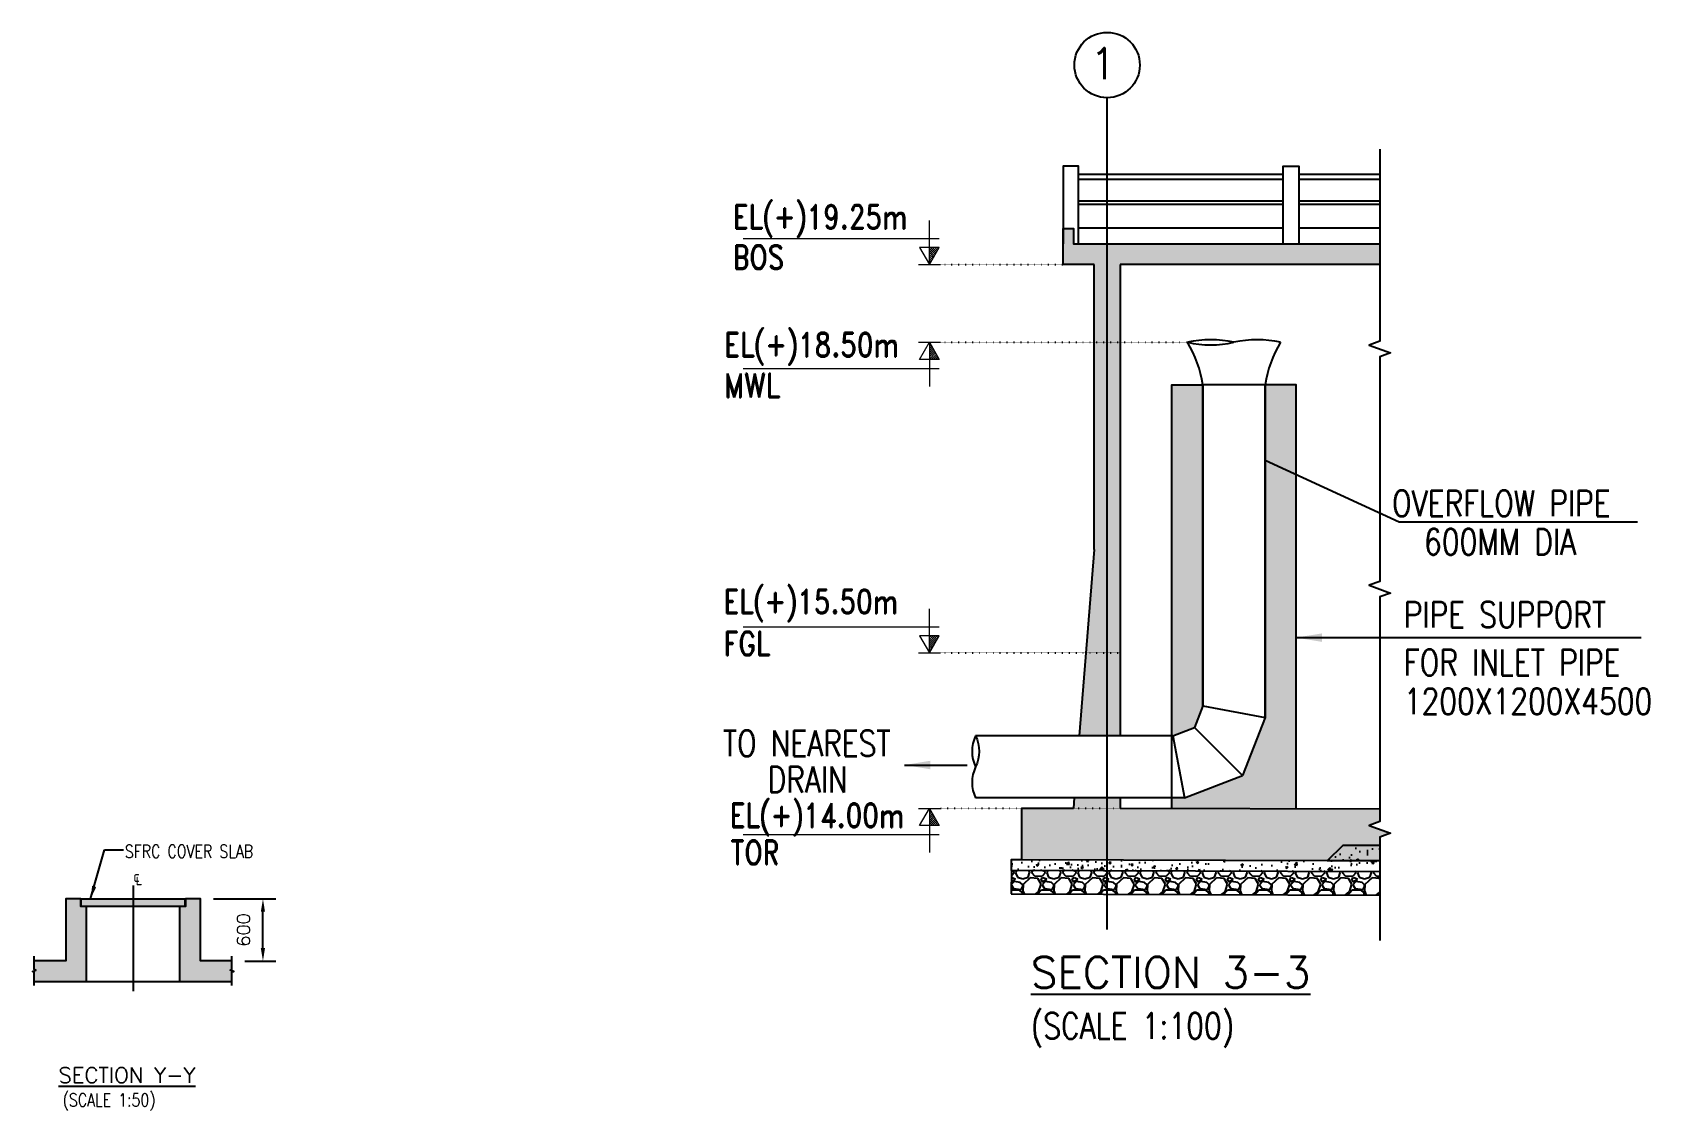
# Model space of a CAD drawing. Header units: millimetres. Extents: x -7644 to 230040, y 17031 to 222323.
# Drawn here: x 56438 to 72055, y 36706 to 47118 of the extents above; entities that cross this region are included whole.
import ezdxf
from ezdxf.enums import TextEntityAlignment as Align

# ---------------------------------------------------------------- set-up
doc = ezdxf.new("R2010")
doc.units = ezdxf.units.MM
doc.header["$LTSCALE"] = 4
doc.header["$MEASUREMENT"] = 0
doc.header["$PDMODE"] = 34
doc.linetypes.add('ACAD_ISO07W100', pattern=[3, 0, -3])
doc.linetypes.add('CENTER', pattern=[2, 1.25, -0.25, 0.25, -0.25])
doc.layers.get('0').update_dxf_attribs({"color": 8})
for name, color, linetype, lineweight in [('C - E - Text 2.5', 3, 'CENTER', 35), ('C - J -  Hatch', 9, 'Continuous', 9), ('C - J - Hatch', 9, 'Continuous', 9), ('C - P - Symbols', 20, 'Continuous', 15)]:
    doc.layers.add(name, color=color, linetype=linetype, lineweight=lineweight)
for name, color, linetype in [('CENTER', 252, 'CENTER'), ('DIM', 8, 'Continuous'), ('GRID', 8, 'CENTER'), ('HANDRAIL', 6, 'Continuous'), ('HATCH', 253, 'Continuous'), ('PIPE LINE(MOTOR)', 142, 'Continuous'), ('RCC WALL', 7, 'Continuous'), ('txt-1', 7, 'Continuous'), ('txt-2', 7, 'Continuous'), ('WALL', 7, 'Continuous')]:
    doc.layers.add(name, color=color, linetype=linetype)
doc.styles.add('Mano', font='romand.shx', dxfattribs={"height": 3})
doc.styles.add('ROMANS', font='ROMANS')
doc.dimstyles.new('1-75N', dxfattribs={"dimscale": 75, "dimtxt": 5, "dimasz": 5, "dimexe": 1.25, "dimexo": 1.25, "dimgap": 1.25, "dimtad": 1, "dimdec": 0, "dimdsep": 46, "dimtxsty": 'ROMANS', "dimcen": 1, "dimclrd": 8, "dimclre": 8, "dimclrt": 5, "dimadec": 0, "dimazin": 0, "dimtfac": 1, "dimtdec": 0, "dimtmove": 0, "dimatfit": 3, "dimfxl": 1, "dimarcsym": 0})

# ---------------------------------------------------------------- blocks, each defined once
blk = doc.blocks.new('*D89')
at = {"layer": 'DEFPOINTS', "color": 0, "transparency": 16777216}
for p in [(58061, 38751), (58665, 38751), (58366, 38151)]:
    blk.add_point(p, dxfattribs=at)
at = {"layer": 'DIM', "color": 8, "lineweight": -2, "transparency": 16777216}
for p, q in [((58186, 38751), (58790, 38751)), ((58665, 38276), (58665, 38626)), ((58491, 38151), (58790, 38151))]:
    blk.add_line(p, q, dxfattribs=at)
at = {"layer": 'DIM', "color": 8, "transparency": 16777216}
for points in [[(58644, 38626), (58685, 38626), (58665, 38751)], [(58644, 38276), (58685, 38276), (58665, 38151)]]:
    blk.add_solid(points, dxfattribs=at)
at = {"layer": 'DIM', "color": 5, "transparency": 16777216, "insert": (58477, 38451), "char_height": 125, "attachment_point": 5, "rotation": 90, "style": 'ROMANS'}
blk.add_mtext('600', dxfattribs=at)
blk = doc.blocks.new('level')
at = {"layer": 'C - J - Hatch'}
h = blk.add_hatch(dxfattribs=at)
h.set_pattern_fill('ANSI31', color=256, scale=112.5, style=0)
h.set_pattern_definition([(45, (-127623.556, -79240.485), (-9.9436891, 9.9436891), [])])
h.paths.add_polyline_path([(-95, 165), (0, 165), (0, 0)])
at = {"layer": 'C - P - Symbols'}
for p, q in [((0, 0, -238), (0, 426, -238)), ((1800, 252, -238), (-95, 252, -238)), ((105, 0, -732), (-105, 0, 256))]:
    blk.add_line(p, q, dxfattribs=at)
blk.add_lwpolyline([(0, 0), (-95, 165), (95, 165)], close=True, dxfattribs=at)

msp = doc.modelspace()

# ---------------------------------------------------------------- hatches: boundary and pattern name
at = {"layer": 'HATCH'}
h = msp.add_hatch(color=256, dxfattribs=at)
h.dxf.hatch_style = 1
h.paths.add_polyline_path([(69449.5, 45075.2), (66816.2, 45075.2), (66816.2, 44875.2), (69449.5, 44875.2)])
h.paths.add_polyline_path([(66816.2, 45075.2), (66491.2, 45075.2), (66491.2, 45225.2), (66391.2, 45225.2), (66391.2, 45075.2), (66391.2, 44875.2), (66816.2, 44875.2)])
h = msp.add_hatch(color=256, dxfattribs=at)
h.dxf.hatch_style = 1
h.paths.add_polyline_path([(66816.2, 40325.2), (66941.2, 40325.2), (66941.2, 44875.2), (66816.2, 44875.2)])
h.paths.add_polyline_path([(66941.2, 39725.2), (66816.2, 39725.2), (66816.2, 39625.6), (66941.2, 39625.2)])
h.paths.add_polyline_path([(66816.2, 39725.2), (66499.1, 39725.2), (66491.2, 39626.7), (66816.2, 39625.6)])
h.paths.add_polyline_path([(66547.1, 40325.2), (66816.2, 40325.2), (66816.2, 44875.2), (66691.2, 44875.2), (66691.2, 42125.2)])
h = msp.add_hatch(color=256, dxfattribs=at)
h.dxf.hatch_style = 1
h.paths.add_polyline_path([(67741.2, 43715.2), (67441.2, 43715.2), (67441.2, 40325.2), (67450.5, 40325.2), (67659.8, 40406.5), (67741.2, 40615.8)])
h.paths.add_polyline_path([(68641.2, 43715.2), (68341.2, 43715.2), (68341.2, 40503.3), (68341.2, 39620.5), (68641.2, 39619.5)])
h.paths.add_polyline_path([(68341.2, 40503.3), (68123.4, 39942.9), (67563, 39725.2), (67441.2, 39725.2), (67441.2, 39623.5), (68341.2, 39620.5)])
h = msp.add_hatch(color=256, dxfattribs=at)
h.dxf.hatch_style = 1
h.paths.add_polyline_path([(69449.5, 39347.6), (69552.5, 39385.1), (69346.4, 39460.1), (69449.5, 39497.6), (69449.5, 39618.1), (65991.2, 39628.3), (65991.2, 39128.3), (68941.2, 39118.5), (69090.7, 39117.7), (69449.5, 39117.1)])
h = msp.add_hatch(dxfattribs=at)
h.set_pattern_fill('AR-CONC', color=256, scale=30)
h.set_pattern_definition([(50, (-304484.34, 111321.9), (215.178055, -18.82564), [22.5, -247.5]), (355, (-304484.34, 111321.9), (-41.6254, 225.65764), [18, -198]), (100.451444, (-304466.4, 111320.34), (173.55265, 206.832), [19.12206, -210.34263]), (46.1842, (-304484.34, 111381.9), (320.1724, -49.65578), [33.75, -371.25]), (96.63564, (-304457.66, 111377.77), (280.39858, 292.23558), [28.6831, -315.51413]), (351.18416, (-304484.34, 111381.9), (280.39858, 292.23558), [27, -297]), (21, (-304454.34, 111366.9), (179.072116, -120.78567), [22.5, -247.5]), (326, (-304454.34, 111366.9), (72.9946, 217.54501), [18, -198]), (71.451445, (-304439.42, 111356.84), (252.06671, 96.75935), [19.12206, -210.34263]), (37.5, (-304484.34, 111321.91), (3.647957, 99.868156), [0, -195.6, 0, -201, 0, -198.75]), (7.5, (-304484.34, 111321.91), (78.92086, 118.323514), [0, -114.6, 0, -191.1, 0, -75.75]), (327.5, (-304551.24, 111321.91), (160.146731, -6.766462), [0, -75, 0, -234, 0, -310.5]), (317.5, (-304581.24, 111321.91), (174.95585, 30.031495), [0, -97.5, 0, -155.4, 0, -220.5])])
h.paths.add_polyline_path([(65991.2, 39128.3), (65891.2, 39128.3), (65891.2, 39028.7), (69449.5, 39016.8), (69449.5, 39176.4), (69449.5, 39223.3), (69449.5, 39266.8), (69090.7, 39268), (68941.2, 39118.5)])
h = msp.add_hatch(dxfattribs=at)
h.set_pattern_fill('GRAVEL', color=256, scale=300)
h.set_pattern_definition([(228.012788, (216, 300), (-2400, -2700), [40.3608, -3995.7264]), (184.96974, (189, 270), (3600, 300), [69.2604, -6856.7774]), (132.510447, (120, 264), (3000, -3300), [48.8364, -4834.8098]), (267.27369, (3, 189), (300, 6000), [63.0714, -6244.0674]), (292.833654, (0, 126), (-1500, 3600), [61.8465, -6122.8119]), (357.27369, (24, 69), (-6000, 300), [63.0714, -6244.0674]), (37.69424, (87, 66), (-3900, -3000), [83.4087, -8257.4546]), (72.255328, (153, 117), (2100, 6600), [78.7464, -7795.8964]), (121.429566, (177, 192), (-2400, 3900), [63.285, -6265.2219]), (175.23636, (144, 246), (3300, -300), [72.2496, -3540.2288]), (222.397438, (72, 252), (-3600, -3300), [93.4344, -9250.0125]), (138.814075, (300, 186), (-2100, 1800), [31.8903, -3157.1534]), (171.469234, (276, 207), (3900, -600), [60.6711, -6006.4534]), (225, (216, 216), (-3e-14, -300), [42.4263, -381.8378]), (203.19859, (195, 252), (1500, 600), [22.8474, -2261.8845]), (291.80141, (174, 243), (-300, 900), [32.3109, -1583.2385]), (30.96376, (186, 213), (900, 600), [52.4787, -1696.8069]), (161.56505, (231, 240), (600, -300), [37.9473, -910.736]), (16.38954, (0, 243), (3000, 900), [53.16, -5262.8535]), (70.346176, (51, 258), (-1200, -3300), [44.5983, -4415.2223]), (293.19859, (231, 300), (-600, 1500), [45.6945, -2239.0374]), (343.61046, (249, 258), (-3000, 900), [53.16, -5262.8535]), (339.443955, (0, 57), (-1500, 600), [51.264, -2511.9371]), (294.77514, (48, 39), (-1500, 3300), [42.9534, -4252.3929]), (66.80141, (234, 0), (600, 1500), [45.6945, -2239.0374]), (17.354025, (252, 42), (-3900, -1200), [50.2893, -4978.6271]), (69.443955, (87, 0), (-600, -1500), [25.632, -2537.5691]), (101.30993, (216, 0), (-300, 1200), [15.297, -1514.4089]), (165.96376, (213, 15), (900, -300), [61.8465, -1175.0852]), (186.009006, (153, 30), (3000, 300), [57.315, -5674.177]), (303.69007, (186, 186), (-300, 600), [43.2666, -1038.3988]), (353.157227, (210, 150), (5100, -600), [75.5382, -7478.2688]), (60.945396, (285, 141), (-1200, -2100), [30.8868, -3057.8022]), (90, (300, 168), (-300, 300), [18, -282]), (120.256437, (147, 39), (1200, -2100), [41.6772, -4126.056]), (48.012788, (126, 75), (2400, 2700), [80.7216, -3955.3656]), (0, (180, 135), (300, 300), [78, -222]), (325.304846, (258, 135), (3000, -2100), [47.4342, -4695.9823]), (254.054604, (297, 108), (-300, -1200), [43.6806, -2140.3524]), (207.645975, (285, 66), (-5700, -3000), [71.1195, -7040.8423]), (175.426079, (222, 33), (-3900, 300), [75.2397, -7448.722])])
h.paths.add_polyline_path([(66816.2, 39025.6), (65891.9, 39028.7), (65891.2, 38799), (66816.2, 38795.9)])
h.paths.add_polyline_path([(69449.5, 39016.8), (66816.2, 39025.6), (66816.2, 38795.9), (69449.5, 38786.8)])
h = msp.add_hatch(color=256, dxfattribs=at)
h.paths.add_polyline_path([(58365.7, 38151.4), (58060.6, 38151.4), (58060.6, 38751.4), (57915.6, 38751.4), (57915.6, 38676.4), (57860.6, 38676.4), (57860.6, 37951.4), (58365.7, 37951.4), (58365.7, 38045.1), (58382.9, 38051.4), (58348.6, 38063.9), (58365.7, 38070.1)])
h.paths.add_polyline_path([(56960.6, 38676.4), (56905.6, 38676.4), (56905.6, 38751.4), (56760.6, 38751.4), (56760.6, 38151.4), (56455.4, 38151.4), (56455.4, 38070.1), (56472.6, 38063.9), (56438.3, 38051.4), (56455.4, 38045.1), (56455.4, 37951.4), (56960.6, 37951.4)])
msp.add_hatch(color=256, dxfattribs=at).paths.add_polyline_path([(56910.6, 38751.4), (57910.6, 38751.4), (57910.6, 38676.4), (56910.6, 38676.4)])

# ---------------------------------------------------------------- linework, layer by layer
for p, q in [((65891.9, 39028.7), (65891.2, 38799)), ((65891.2, 38799), (69448.7, 38786.8))]:
    msp.add_line(p, q)
msp.add_lwpolyline([(69458.8, 39266.8), (69090.7, 39268), (68941.2, 39118.5), (65991.2, 39128.3), (65891.2, 39128.3), (65891.2, 39028.7), (69449.5, 39016.8)])
at = {"layer": 'CENTER'}
msp.add_line((57410.6, 38881.6), (57410.6, 37860.8), dxfattribs=at)
at = {"layer": 'DIM', "linetype": 'ACAD_ISO07W100', "ltscale": 0.1}
for p, q in [((65206.5, 44875.2, 199.1), (66391.2, 44875.2)), ((65206.5, 44125.2, 54.4), (67591.2, 44125.2)), ((66941.2, 39625.2), (65206.5, 39625.2, 253.2))]:
    msp.add_line(p, q, dxfattribs=at)
at = {"layer": 'DIM', "linetype": 'ACAD_ISO07W100', "ltscale": 0.1, "elevation": 463.3}
msp.add_lwpolyline([(65206.5, 41125.2), (66941.2, 41125.2)], dxfattribs=at)
at = {"layer": 'GRID'}
msp.add_line((66816.2, 38455.4), (66816.2, 46486.5), dxfattribs=at)
at = {"layer": 'HANDRAIL'}
for p, q in [((66541.2, 45749.2), (68516.2, 45749.2)), ((66541.2, 45701.2), (68516.2, 45701.2)), ((68666.2, 45749.2), (69449.5, 45749.2)), ((68666.2, 45701.2), (69449.5, 45701.2)), ((66541.2, 45490.2), (68516.2, 45490.2)), ((66541.2, 45460.2), (68516.2, 45460.2)), ((68666.2, 45490.2), (69449.5, 45490.2)), ((68666.2, 45460.2), (69449.5, 45460.2))]:
    msp.add_line(p, q, dxfattribs=at)
at = {"layer": 'PIPE LINE(MOTOR)', "ltscale": 5}
for p, q in [((67741.2, 40615.8), (67741.2, 43715.2)), ((68341.2, 43715.2), (67741.2, 43715.2)), ((68341.2, 40503.3), (68341.2, 43715.2))]:
    msp.add_line(p, q, dxfattribs=at)
at = {"layer": 'PIPE LINE(MOTOR)'}
for p, q in [((67741.2, 40615.8), (67659.8, 40406.5)), ((67741.2, 40615.8), (68341.2, 40503.3)), ((68341.2, 40503.3), (68123.4, 39942.9)), ((67450.5, 40325.2), (65546.3, 40325.2)), ((67450.5, 40325.2), (67659.8, 40406.5)), ((67450.5, 40325.2), (67563, 39725.2)), ((67659.8, 40406.5), (68123.4, 39942.9)), ((67563, 39725.2), (68123.4, 39942.9))]:
    msp.add_line(p, q, dxfattribs=at)
at = {"layer": 'PIPE LINE(MOTOR)', "ltscale": 5}
for points in [[(65546.3, 40325.2, 0.23), (65546.3, 40025.2)], [(65546.3, 40325.2, -0.23), (65546.3, 40025.2, 0.23), (65546.3, 39725.2, 1.1111308)]]:
    msp.add_lwpolyline(points, format="xyb", dxfattribs=at)
msp.add_lwpolyline([(67563, 39725.2), (65546.3, 39725.2)], dxfattribs=at)
for centre, radius, start, end in [((67816.2, 43125.2), 1025, 77.31962, 102.68038), ((66605.4, 43532.1), 1150.4, 9.15682, 31.03364), ((67816.2, 45125.2), 1025, 257.31962, 282.68038), ((68266.2, 43125.2), 1025, 77.31962, 102.68038), ((69476.9, 43532.1), 1150.4, 148.96636, 170.84318)]:
    msp.add_arc(centre, radius, start, end, dxfattribs=at)
at = {"layer": 'RCC WALL', "elevation": -384.6}
msp.add_lwpolyline([(69449.5, 45991.5), (69449.5, 44136.5), (69346.4, 44099), (69552.5, 44024), (69449.5, 43986.5), (69449.5, 42637.1), (69449.5, 41816.4), (69346.4, 41778.9), (69552.5, 41703.9), (69449.5, 41666.4), (69449.5, 40316.9), (69449.5, 39497.6), (69346.4, 39460.1), (69552.5, 39385.1), (69449.5, 39347.6), (69449.5, 38350.5)], dxfattribs=at)
at = {"layer": 'RCC WALL'}
for points in [[(66691.2, 44875.2), (66391.2, 44875.2), (66391.2, 45075.2), (66391.2, 45225.2), (66491.2, 45225.2), (66491.2, 45075.2), (69449.5, 45075.2)], [(69449.5, 45075.2), (69449.5, 44875.2)], [(66691.2, 42125.2), (66691.2, 44875.2)], [(66941.2, 44875.2), (66941.2, 40325.2)], [(69449.5, 44875.2), (66941.2, 44875.2)], [(67441.2, 39623.5), (67441.2, 43715.2), (67741.2, 43715.2), (67741.2, 40615.8)], [(68641.2, 39619.5), (68641.2, 43715.2), (68341.2, 43715.2), (68341.2, 40503.3)], [(66691.2, 42125.2), (66547.1, 40325.2)], [(66499.1, 39725.2), (66491.2, 39626.7)], [(66941.2, 39725.2), (66941.2, 39625.2)], [(69449.5, 39118.5), (68941.2, 39118.5), (65991.2, 39128.3), (65991.2, 39628.3), (66491.2, 39626.7)], [(69449.5, 39616.8), (66941.2, 39625.2)], [(69449.5, 39266.8), (69090.7, 39268)], [(56960.6, 37951.4), (56960.6, 38676.4), (56905.6, 38676.4), (56905.6, 38751.4), (56760.6, 38751.4), (56760.6, 38151.4), (56455.4, 38151.4)], [(58365.7, 38151.4), (58060.6, 38151.4), (58060.6, 38751.4), (57915.6, 38751.4), (57915.6, 38676.4), (57860.6, 38676.4), (57860.6, 37951.4)], [(56455.4, 37914.9), (56455.4, 38045.1), (56438.3, 38051.4), (56472.6, 38063.9), (56455.4, 38070.1), (56455.4, 38198.9)], [(58365.7, 37914.9), (58365.7, 38045.1), (58382.9, 38051.4), (58348.6, 38063.9), (58365.7, 38070.1), (58365.7, 38198.9)], [(58365.7, 37951.4), (56455.4, 37951.4)]]:
    msp.add_lwpolyline(points, dxfattribs=at)
msp.add_lwpolyline([(56910.6, 38751.4), (57910.6, 38751.4), (57910.6, 38676.4), (56910.6, 38676.4)], close=True, dxfattribs=at)
at = {"layer": 'txt-1'}
msp.add_circle((66816.2, 46802.3), 315.8, dxfattribs=at)
at = {"layer": 'WALL'}
for p, q in [((68516.2, 45225.7), (66541.2, 45225.7)), ((69449.5, 45225.7), (68666.2, 45225.7))]:
    msp.add_line(p, q, dxfattribs=at)
for points in [[(66541.2, 45075.2), (66541.2, 45825.2), (66391.2, 45825.2), (66391.2, 45075.2)], [(68516.2, 45075.2), (68516.2, 45825.2), (68666.2, 45825.2), (68666.2, 45075.2)]]:
    msp.add_lwpolyline(points, dxfattribs=at)

# ---------------------------------------------------------------- block references
at = {"layer": 'C - J -  Hatch', "xscale": -0.9999857142857207, "yscale": 0.9999857142857207, "zscale": 0.9999857142857207}
for p in [(65101, 44875.2), (65101, 41125.2)]:
    msp.add_blockref('level', p, dxfattribs=at)
at = {"layer": 'C - J -  Hatch', "xscale": 0.9999857142857207, "yscale": 0.9999857142857207, "zscale": 0.9999857142857207, "rotation": 180}
for p in [(65101, 44125.2, -357), (65101, 39625.2)]:
    msp.add_blockref('level', p, dxfattribs=at)

# ---------------------------------------------------------------- texts
at = {"layer": 'C - E - Text 2.5', "style": 'Mano', "width": 0.8}
for s, height, p in [('EL(+)19.25m', 233.333, (63202.9, 45219.7, -1390.5)), ('BOS', 233.33, (63202.9, 44830.9, -1390.5)), ('EL(+)18.50m', 233.33, (63120.1, 43985.4, -1271.5)), ('MWL', 233.33, (63120.1, 43591.5, -1271.5)), ('EL(+)15.50m', 233.33, (63112.7, 41506.2, -1390.5)), ('FGL', 233.33, (63112.7, 41099.9, -1390.5)), ('EL(+)14.00m', 233.33, (63172.3, 39440.6, -1390.5)), ('TOR', 233.33, (63178.4, 39083.1, -1390.5))]:
    msp.add_text(s, height=height, dxfattribs=at).set_placement(p)
at = {"layer": 'txt-1', "color": 6, "style": 'ROMANS'}
msp.add_text('1', height=300, dxfattribs=at).set_placement((66777.5, 46816.8), align=Align.MIDDLE_CENTER)
at = {"layer": 'txt-1', "style": 'ROMANS'}
msp.add_text('%%USECTION 3-3', height=300, dxfattribs=at).set_placement((66079.5, 37890.8))
msp.add_text('%%USECTION Y-Y', height=150, dxfattribs=at).set_placement((57351.9, 37048.7), align=Align.MIDDLE_CENTER)
at = {"layer": 'txt-2', "style": 'ROMANS', "width": 0.8}
for s, height, rotation, p in [('OVERFLOW PIPE', 250, 0, (69567.9, 42445.2)), ('600MM DIA', 250, 0, (69876.9, 42072.6)), ('PIPE SUPPORT', 250, 0, (69680.5, 41370.1)), ('FOR INLET PIPE', 250, 0, (69680.5, 40907.4)), ('1200X1200X4500', 250, 0, (69680.5, 40533.3)), ('TO NEAREST', 250, 0, (63105.4, 40128)), ('DRAIN', 250, 0, (63537.2, 39778.3)), ('SFRC COVER SLAB ', 125, 360, (57331.3, 39147.8))]:
    msp.add_text(s, height=height, rotation=rotation, dxfattribs=at).set_placement(p)
msp.add_text('(SCALE 1:100)', height=250, dxfattribs=at).set_placement((66079.5, 37399.5))
msp.add_text('(SCALE 1:50)', height=125, dxfattribs=at).set_placement((57179.2, 36810.3), align=Align.MIDDLE_CENTER)
at = {"layer": 'txt-2', "insert": (57478.8, 39020.3), "char_height": 125, "width": 75.124, "attachment_point": 3, "rotation": 0, "style": 'ROMANS'}
msp.add_mtext('℄', dxfattribs=at)

# ---------------------------------------------------------------- dimensions: what is measured, and where the dimension line sits
at = {"layer": 'DIM', "color": 5}
dim = msp.add_linear_dim(base=(58664.5, 38751.4), p1=(58365.7, 38151.4), p2=(58060.6, 38751.4), angle=90, dimstyle='1-75N', override={"dimscale": 100, "dimtxt": 1.25, "dimasz": 1.25, "dimtmove": 1}, dxfattribs=at)
dim.commit()
dim.dimension.update_dxf_attribs({"geometry": '*D89', "text_midpoint": (58477, 38451.4)})

# ---------------------------------------------------------------- leaders
at = {"layer": 'DIM'}
for points, override in [([(68341.2, 42988.5), (69637.5, 42390.6), (71938, 42390.6)], {"dimscale": 100, "dimasz": 2.5, "dimtad": 0}), ([(68641.2, 41273.5), (69839, 41273.5), (71972, 41273.5)], {"dimscale": 100, "dimasz": 2.5, "dimtad": 0}), ([(64859.5, 40043.7), (65465.8, 40043.7)], {"dimscale": 100, "dimasz": 2.5, "dimtad": 0}), ([(57001.1, 38751.4), (57136.3, 39225.3), (57318.7, 39225.3)], {"dimscale": 100, "dimasz": 1.25, "dimtad": 0})]:
    msp.add_leader(points, dimstyle='1-75N', override=override, dxfattribs=at)

doc.saveas('drawing.dxf')
